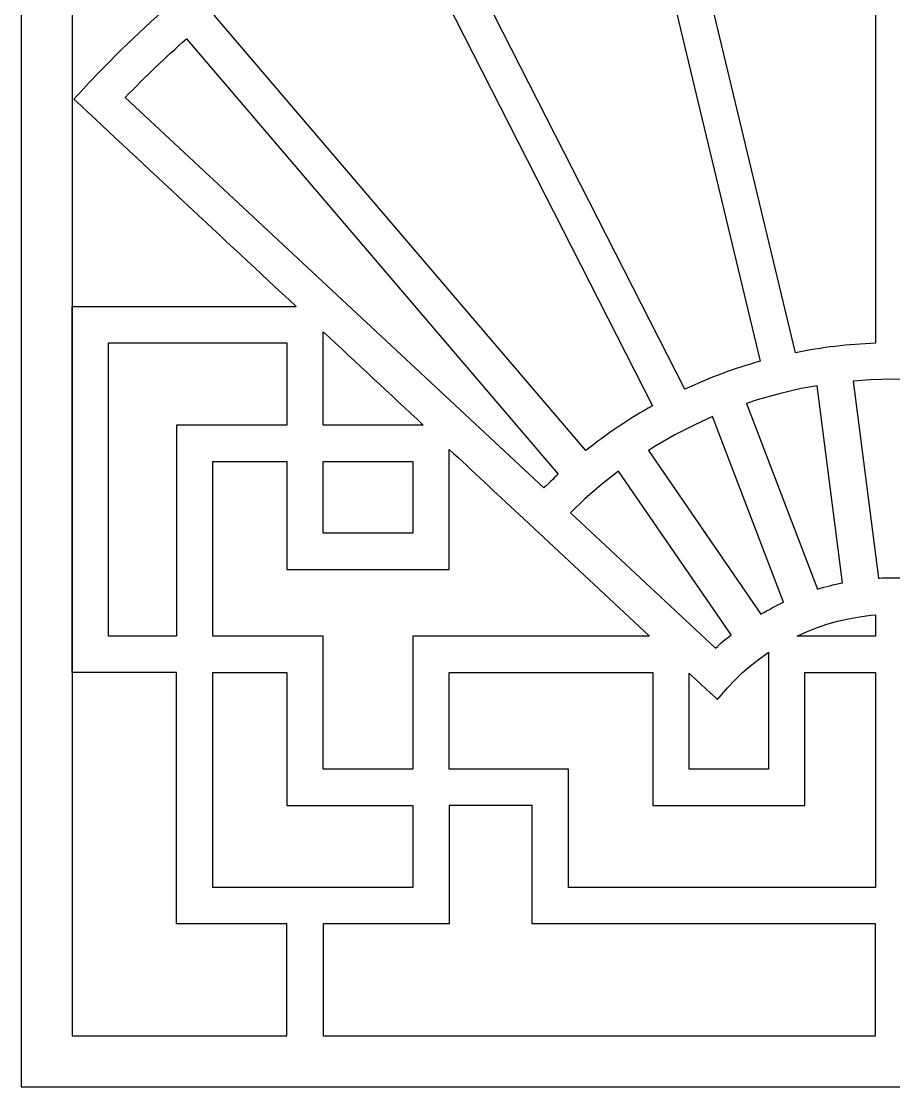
# Model space of a CAD drawing. Header units: centimetres. Extents: x -22.08 to -14.76, y -9 to -1.68.
# Drawn here: x -22.079 to -18.418, y -9 to -4.531 of the extents above; entities that cross this region are included whole.
import ezdxf

# ---------------------------------------------------------------- set-up
doc = ezdxf.new("R2010")
doc.units = ezdxf.units.CM
doc.header["$MEASUREMENT"] = 0
doc.layers.add('layer 1', color=7, linetype='Continuous')

msp = doc.modelspace()

# ---------------------------------------------------------------- linework, layer by layer
at = {"layer": 'layer 1', "color": 250}
for points, knots in [([(-22.07872, -1.67779), (-22.07872, -1.67779), (-14.7563, -1.67779), (-14.7563, -1.67779), (-14.7563, -1.67779), (-14.7563, -1.67779), (-14.7563, -9.00021), (-14.7563, -9.00021), (-14.7563, -9.00021), (-14.7563, -9.00021), (-22.07872, -9.00021), (-22.07872, -9.00021), (-22.07872, -9.00021), (-22.07872, -9.00021), (-22.07872, -1.67779), (-22.07872, -1.67779)], [0, 0, 0, 0, 0.2, 0.2, 0.2, 0.2, 0.4, 0.4, 0.4, 0.4, 0.6, 0.6, 0.6, 0.6, 1, 1, 1, 1]), ([(-18.49379, -5.88131), (-18.49379, -5.88131), (-18.49379, -3.47717), (-18.49379, -3.47717), (-18.49379, -3.47717), (-18.80097, -3.48234), (-19.10079, -3.51862), (-19.39022, -3.58306), (-19.39022, -3.58306), (-19.39022, -3.58306), (-18.82896, -5.92088), (-18.82896, -5.92088), (-18.82896, -5.92088), (-18.72003, -5.89889), (-18.60806, -5.88546), (-18.49379, -5.88131)], [0, 0, 0, 0, 0.2, 0.2, 0.2, 0.2, 0.4, 0.4, 0.4, 0.4, 0.6, 0.6, 0.6, 0.6, 1, 1, 1, 1]), ([(-18.97728, -5.95656), (-18.97728, -5.95656), (-19.53852, -3.61882), (-19.53852, -3.61882), (-19.53852, -3.61882), (-19.83329, -3.69517), (-20.11646, -3.80088), (-20.38469, -3.93261), (-20.38469, -3.93261), (-20.38469, -3.93261), (-19.29367, -6.07385), (-19.29367, -6.07385), (-19.29367, -6.07385), (-19.19234, -6.02655), (-19.0866, -5.98719), (-18.97728, -5.95656)], [0, 0, 0, 0, 0.2, 0.2, 0.2, 0.2, 0.4, 0.4, 0.4, 0.4, 0.6, 0.6, 0.6, 0.6, 1, 1, 1, 1]), ([(-21.2695, -4.50473), (-21.2695, -4.50473), (-19.70947, -6.33129), (-19.70947, -6.33129), (-19.70947, -6.33129), (-19.62158, -6.26146), (-19.52795, -6.19857), (-19.42943, -6.14344), (-19.42943, -6.14344), (-19.42943, -6.14344), (-20.52045, -4.00219), (-20.52045, -4.00219), (-20.52045, -4.00219), (-20.78722, -4.14468), (-21.03806, -4.31334), (-21.2695, -4.50473)], [0, 0, 0, 0, 0.2, 0.2, 0.2, 0.2, 0.4, 0.4, 0.4, 0.4, 0.6, 0.6, 0.6, 0.6, 1, 1, 1, 1]), ([(-21.86515, -5.72692), (-21.86515, -5.72692), (-21.86515, -4.37766), (-21.86515, -4.37766), (-21.86515, -4.37766), (-21.69508, -4.37766), (-21.52502, -4.37766), (-21.35496, -4.37766), (-21.35496, -4.37766), (-21.49496, -4.49266), (-21.62818, -4.61563), (-21.75384, -4.74596), (-21.75384, -4.74596), (-21.78913, -4.78256), (-21.82389, -4.81969), (-21.85798, -4.85743), (-21.85798, -4.85743), (-21.54718, -5.14726), (-21.23637, -5.43709), (-20.92556, -5.72692), (-20.92556, -5.72692), (-21.23876, -5.72692), (-21.55196, -5.72692), (-21.86515, -5.72692)], [0, 0, 0, 0, 0.1428571, 0.1428571, 0.1428571, 0.1428571, 0.2857143, 0.2857143, 0.2857143, 0.2857143, 0.4285714, 0.4285714, 0.4285714, 0.4285714, 0.5714286, 0.5714286, 0.5714286, 0.5714286, 0.7142857, 0.7142857, 0.7142857, 0.7142857, 1, 1, 1, 1]), ([(-19.88557, -6.48814), (-19.88188, -6.48466), (-19.83668, -6.44089), (-19.82537, -6.43048), (-19.82537, -6.43048), (-19.82537, -6.43048), (-21.38539, -4.60394), (-21.38539, -4.60394), (-21.38539, -4.60394), (-21.47422, -4.68256), (-21.55997, -4.7646), (-21.64234, -4.84993), (-21.64234, -4.84993), (-21.64234, -4.84993), (-21.64234, -4.84993), (-21.64234, -4.84993), (-21.64234, -4.84993), (-21.64234, -4.84993), (-21.64234, -4.84993), (-21.64234, -4.84993), (-21.64234, -4.84993), (-21.64234, -4.84993), (-19.88557, -6.48814), (-19.88557, -6.48814)], [0, 0, 0, 0, 0.1428571, 0.1428571, 0.1428571, 0.1428571, 0.2857143, 0.2857143, 0.2857143, 0.2857143, 0.4285714, 0.4285714, 0.4285714, 0.4285714, 0.5714286, 0.5714286, 0.5714286, 0.5714286, 0.7142857, 0.7142857, 0.7142857, 0.7142857, 1, 1, 1, 1]), ([(-21.86515, -5.72692), (-21.86515, -5.72692), (-21.86515, -7.26206), (-21.86515, -7.26206), (-21.86515, -7.26206), (-21.86515, -7.26206), (-21.86515, -5.72692), (-21.86515, -5.72692)], [0, 0, 0, 0, 0.3333333, 0.3333333, 0.3333333, 0.3333333, 1, 1, 1, 1]), ([(-20.81144, -5.83335), (-20.81144, -5.83335), (-20.81144, -6.2248), (-20.81144, -6.2248), (-20.81144, -6.2248), (-20.67151, -6.2248), (-20.53158, -6.2248), (-20.39165, -6.2248), (-20.39165, -6.2248), (-20.53158, -6.09432), (-20.67151, -5.96384), (-20.81144, -5.83335)], [0, 0, 0, 0, 0.25, 0.25, 0.25, 0.25, 0.5, 0.5, 0.5, 0.5, 1, 1, 1, 1]), ([(-21.4275, -6.2248), (-21.4275, -6.2248), (-20.96399, -6.2248), (-20.96399, -6.2248), (-20.96399, -6.2248), (-20.96399, -6.2248), (-20.96399, -5.87947), (-20.96399, -5.87947), (-20.96399, -5.87947), (-20.96399, -5.87947), (-21.7126, -5.87947), (-21.7126, -5.87947), (-21.7126, -5.87947), (-21.7126, -5.87947), (-21.7126, -7.10951), (-21.7126, -7.10951), (-21.7126, -7.10951), (-21.7126, -7.10951), (-21.4275, -7.10951), (-21.4275, -7.10951), (-21.4275, -7.10951), (-21.4275, -7.10951), (-21.4275, -6.2248), (-21.4275, -6.2248)], [0, 0, 0, 0, 0.1428571, 0.1428571, 0.1428571, 0.1428571, 0.2857143, 0.2857143, 0.2857143, 0.2857143, 0.4285714, 0.4285714, 0.4285714, 0.4285714, 0.5714286, 0.5714286, 0.5714286, 0.5714286, 0.7142857, 0.7142857, 0.7142857, 0.7142857, 1, 1, 1, 1]), ([(-18.37407, -6.86582), (-18.38851, -6.86524), (-18.40299, -6.86494), (-18.41751, -6.86494), (-18.41751, -6.86494), (-18.43897, -6.86494), (-18.46034, -6.86558), (-18.48161, -6.86683), (-18.48161, -6.86683), (-18.48161, -6.86683), (-18.58806, -6.04046), (-18.58806, -6.04046), (-18.58806, -6.04046), (-18.58806, -6.04046), (-18.51659, -6.035), (-18.51659, -6.035), (-18.51659, -6.035), (-18.51659, -6.035), (-18.41751, -6.03248), (-18.41751, -6.03248), (-18.41751, -6.03248), (-18.41751, -6.03248), (-18.31843, -6.035), (-18.31843, -6.035), (-18.31843, -6.035), (-18.31843, -6.035), (-18.28323, -6.03769), (-18.28323, -6.03769), (-18.28323, -6.03769), (-18.28323, -6.03769), (-18.37407, -6.86582), (-18.37407, -6.86582)], [0, 0, 0, 0, 0.1111111, 0.1111111, 0.1111111, 0.1111111, 0.2222222, 0.2222222, 0.2222222, 0.2222222, 0.3333333, 0.3333333, 0.3333333, 0.3333333, 0.4444444, 0.4444444, 0.4444444, 0.4444444, 0.5555556, 0.5555556, 0.5555556, 0.5555556, 0.6666667, 0.6666667, 0.6666667, 0.6666667, 0.7777778, 0.7777778, 0.7777778, 0.7777778, 1, 1, 1, 1]), ([(-18.6329, -6.88643), (-18.66814, -6.89353), (-18.70291, -6.90236), (-18.73711, -6.91284), (-18.73711, -6.91284), (-18.73711, -6.91284), (-19.03489, -6.13468), (-19.03489, -6.13468), (-19.03489, -6.13468), (-19.03489, -6.13468), (-18.98988, -6.1194), (-18.98988, -6.1194), (-18.98988, -6.1194), (-18.98988, -6.1194), (-18.89852, -6.09335), (-18.89852, -6.09335), (-18.89852, -6.09335), (-18.89852, -6.09335), (-18.80541, -6.07177), (-18.80541, -6.07177), (-18.80541, -6.07177), (-18.80541, -6.07177), (-18.73937, -6.05992), (-18.73937, -6.05992), (-18.73937, -6.05992), (-18.73937, -6.05992), (-18.6329, -6.88643), (-18.6329, -6.88643)], [0, 0, 0, 0, 0.125, 0.125, 0.125, 0.125, 0.25, 0.25, 0.25, 0.25, 0.375, 0.375, 0.375, 0.375, 0.5, 0.5, 0.5, 0.5, 0.625, 0.625, 0.625, 0.625, 0.75, 0.75, 0.75, 0.75, 1, 1, 1, 1]), ([(-18.87949, -6.96761), (-18.91193, -6.98276), (-18.94362, -6.9995), (-18.97446, -7.01776), (-18.97446, -7.01776), (-18.97446, -7.01776), (-19.44658, -6.33185), (-19.44658, -6.33185), (-19.44658, -6.33185), (-19.44658, -6.33185), (-19.41615, -6.31231), (-19.41615, -6.31231), (-19.41615, -6.31231), (-19.41615, -6.31231), (-19.33536, -6.26576), (-19.33536, -6.26576), (-19.33536, -6.26576), (-19.33536, -6.26576), (-19.25222, -6.22308), (-19.25222, -6.22308), (-19.25222, -6.22308), (-19.25222, -6.22308), (-19.17738, -6.18916), (-19.17738, -6.18916), (-19.17738, -6.18916), (-19.17738, -6.18916), (-18.87949, -6.96761), (-18.87949, -6.96761)], [0, 0, 0, 0, 0.125, 0.125, 0.125, 0.125, 0.25, 0.25, 0.25, 0.25, 0.375, 0.375, 0.375, 0.375, 0.5, 0.5, 0.5, 0.5, 0.625, 0.625, 0.625, 0.625, 0.75, 0.75, 0.75, 0.75, 1, 1, 1, 1]), ([(-20.28251, -6.32658), (-20.28251, -6.32658), (-20.28251, -6.83033), (-20.28251, -6.83033), (-20.28251, -6.83033), (-20.50967, -6.83033), (-20.73683, -6.83033), (-20.96399, -6.83033), (-20.96399, -6.83033), (-20.96399, -6.83033), (-20.96399, -6.37735), (-20.96399, -6.37735), (-20.96399, -6.37735), (-20.96399, -6.37735), (-21.27495, -6.37735), (-21.27495, -6.37735), (-21.27495, -6.37735), (-21.27495, -6.37735), (-21.27495, -7.10951), (-21.27495, -7.10951), (-21.27495, -7.10951), (-21.12045, -7.10951), (-20.96594, -7.10951), (-20.81144, -7.10951), (-20.81144, -7.10951), (-20.81144, -7.10951), (-20.81144, -7.66771), (-20.81144, -7.66771), (-20.81144, -7.66771), (-20.81144, -7.66771), (-20.43506, -7.66771), (-20.43506, -7.66771), (-20.43506, -7.66771), (-20.43506, -7.66771), (-20.43506, -7.10951), (-20.43506, -7.10951), (-20.43506, -7.10951), (-20.10435, -7.10951), (-19.77363, -7.10951), (-19.44292, -7.10951), (-19.44292, -7.10951), (-19.44292, -7.10951), (-19.9274, -6.65772), (-19.9274, -6.65772), (-19.9274, -6.65772), (-19.9274, -6.65772), (-19.98968, -6.59965), (-19.98968, -6.59965), (-19.98968, -6.59965), (-20.08729, -6.50862), (-20.1849, -6.4176), (-20.28251, -6.32658)], [0, 0, 0, 0, 0.0714286, 0.0714286, 0.0714286, 0.0714286, 0.1428571, 0.1428571, 0.1428571, 0.1428571, 0.2142857, 0.2142857, 0.2142857, 0.2142857, 0.2857143, 0.2857143, 0.2857143, 0.2857143, 0.3571429, 0.3571429, 0.3571429, 0.3571429, 0.4285714, 0.4285714, 0.4285714, 0.4285714, 0.5, 0.5, 0.5, 0.5, 0.5714286, 0.5714286, 0.5714286, 0.5714286, 0.6428571, 0.6428571, 0.6428571, 0.6428571, 0.7142857, 0.7142857, 0.7142857, 0.7142857, 0.7857143, 0.7857143, 0.7857143, 0.7857143, 0.8571429, 0.8571429, 0.8571429, 0.8571429, 1, 1, 1, 1]), ([(-20.43506, -6.67778), (-20.43506, -6.67778), (-20.43506, -6.37735), (-20.43506, -6.37735), (-20.43506, -6.37735), (-20.43506, -6.37735), (-20.81144, -6.37735), (-20.81144, -6.37735), (-20.81144, -6.37735), (-20.81144, -6.37735), (-20.81144, -6.67778), (-20.81144, -6.67778), (-20.81144, -6.67778), (-20.81144, -6.67778), (-20.43506, -6.67778), (-20.43506, -6.67778)], [0, 0, 0, 0, 0.2, 0.2, 0.2, 0.2, 0.4, 0.4, 0.4, 0.4, 0.6, 0.6, 0.6, 0.6, 1, 1, 1, 1]), ([(-19.10002, -7.1044), (-19.12227, -7.12214), (-19.14389, -7.14077), (-19.1648, -7.16027), (-19.1648, -7.16027), (-19.1648, -7.16027), (-19.77378, -6.59239), (-19.77378, -6.59239), (-19.77378, -6.59239), (-19.77378, -6.59239), (-19.71321, -6.53463), (-19.71321, -6.53463), (-19.71321, -6.53463), (-19.71321, -6.53463), (-19.64311, -6.47387), (-19.64311, -6.47387), (-19.64311, -6.47387), (-19.64311, -6.47387), (-19.57234, -6.41821), (-19.57234, -6.41821), (-19.57234, -6.41821), (-19.57234, -6.41821), (-19.10002, -7.1044), (-19.10002, -7.1044)], [0, 0, 0, 0, 0.1428571, 0.1428571, 0.1428571, 0.1428571, 0.2857143, 0.2857143, 0.2857143, 0.2857143, 0.4285714, 0.4285714, 0.4285714, 0.4285714, 0.5714286, 0.5714286, 0.5714286, 0.5714286, 0.7142857, 0.7142857, 0.7142857, 0.7142857, 1, 1, 1, 1]), ([(-18.82305, -7.10951), (-18.7133, -7.10951), (-18.60355, -7.10951), (-18.49379, -7.10951), (-18.49379, -7.10951), (-18.49379, -7.10951), (-18.49379, -7.02089), (-18.49379, -7.02089), (-18.49379, -7.02089), (-18.49379, -7.02089), (-18.51386, -7.02243), (-18.51386, -7.02243), (-18.51386, -7.02243), (-18.51386, -7.02243), (-18.56097, -7.02845), (-18.56097, -7.02845), (-18.56097, -7.02845), (-18.56097, -7.02845), (-18.60731, -7.03676), (-18.60731, -7.03676), (-18.60731, -7.03676), (-18.60731, -7.03676), (-18.65283, -7.04731), (-18.65283, -7.04731), (-18.65283, -7.04731), (-18.65283, -7.04731), (-18.6975, -7.06004), (-18.6975, -7.06004), (-18.6975, -7.06004), (-18.6975, -7.06004), (-18.74125, -7.0749), (-18.74125, -7.0749), (-18.74125, -7.0749), (-18.74125, -7.0749), (-18.78404, -7.09182), (-18.78404, -7.09182), (-18.78404, -7.09182), (-18.78404, -7.09182), (-18.82305, -7.10951), (-18.82305, -7.10951)], [0, 0, 0, 0, 0.0909091, 0.0909091, 0.0909091, 0.0909091, 0.1818182, 0.1818182, 0.1818182, 0.1818182, 0.2727273, 0.2727273, 0.2727273, 0.2727273, 0.3636364, 0.3636364, 0.3636364, 0.3636364, 0.4545455, 0.4545455, 0.4545455, 0.4545455, 0.5454545, 0.5454545, 0.5454545, 0.5454545, 0.6363636, 0.6363636, 0.6363636, 0.6363636, 0.7272727, 0.7272727, 0.7272727, 0.7272727, 0.8181818, 0.8181818, 0.8181818, 0.8181818, 1, 1, 1, 1]), ([(-19.27538, -7.26574), (-19.27538, -7.26574), (-19.27538, -7.66771), (-19.27538, -7.66771), (-19.27538, -7.66771), (-19.27538, -7.66771), (-18.94248, -7.66771), (-18.94248, -7.66771), (-18.94248, -7.66771), (-18.94248, -7.66771), (-18.94248, -7.17783), (-18.94248, -7.17783), (-18.94248, -7.17783), (-18.94248, -7.17783), (-18.94434, -7.17902), (-18.94434, -7.17902), (-18.94434, -7.17902), (-18.94434, -7.17902), (-18.9814, -7.20541), (-18.9814, -7.20541), (-18.9814, -7.20541), (-18.9814, -7.20541), (-19.01713, -7.23351), (-19.01713, -7.23351), (-19.01713, -7.23351), (-19.01713, -7.23351), (-19.05146, -7.26327), (-19.05146, -7.26327), (-19.05146, -7.26327), (-19.05146, -7.26327), (-19.08433, -7.29461), (-19.08433, -7.29461), (-19.08433, -7.29461), (-19.08433, -7.29461), (-19.11567, -7.32748), (-19.11567, -7.32748), (-19.11567, -7.32748), (-19.11567, -7.32748), (-19.15682, -7.3763), (-19.15682, -7.3763), (-19.15682, -7.3763), (-19.15682, -7.3763), (-19.18387, -7.35108), (-19.18387, -7.35108), (-19.18387, -7.35108), (-19.18387, -7.35108), (-19.18457, -7.35042), (-19.18457, -7.35042), (-19.18457, -7.35042), (-19.18457, -7.35042), (-19.26892, -7.27176), (-19.26892, -7.27176), (-19.26892, -7.27176), (-19.26892, -7.27176), (-19.27538, -7.26574), (-19.27538, -7.26574)], [0, 0, 0, 0, 0.0666667, 0.0666667, 0.0666667, 0.0666667, 0.1333333, 0.1333333, 0.1333333, 0.1333333, 0.2, 0.2, 0.2, 0.2, 0.2666667, 0.2666667, 0.2666667, 0.2666667, 0.3333333, 0.3333333, 0.3333333, 0.3333333, 0.4, 0.4, 0.4, 0.4, 0.4666667, 0.4666667, 0.4666667, 0.4666667, 0.5333333, 0.5333333, 0.5333333, 0.5333333, 0.6, 0.6, 0.6, 0.6, 0.6666667, 0.6666667, 0.6666667, 0.6666667, 0.7333333, 0.7333333, 0.7333333, 0.7333333, 0.8, 0.8, 0.8, 0.8, 0.8666667, 0.8666667, 0.8666667, 0.8666667, 1, 1, 1, 1]), ([(-20.96399, -8.78664), (-20.96399, -8.78664), (-21.86515, -8.78664), (-21.86515, -8.78664), (-21.86515, -8.78664), (-21.86515, -8.78664), (-21.86515, -7.26206), (-21.86515, -7.26206), (-21.86515, -7.26206), (-21.71927, -7.26206), (-21.57339, -7.26206), (-21.4275, -7.26206), (-21.4275, -7.26206), (-21.4275, -7.26206), (-21.4275, -8.31744), (-21.4275, -8.31744), (-21.4275, -8.31744), (-21.273, -8.31744), (-21.11849, -8.31744), (-20.96399, -8.31744), (-20.96399, -8.31744), (-20.96399, -8.31744), (-20.96399, -8.78664), (-20.96399, -8.78664)], [0, 0, 0, 0, 0.1428571, 0.1428571, 0.1428571, 0.1428571, 0.2857143, 0.2857143, 0.2857143, 0.2857143, 0.4285714, 0.4285714, 0.4285714, 0.4285714, 0.5714286, 0.5714286, 0.5714286, 0.5714286, 0.7142857, 0.7142857, 0.7142857, 0.7142857, 1, 1, 1, 1]), ([(-20.96399, -7.82026), (-20.96399, -7.82026), (-20.96399, -7.26206), (-20.96399, -7.26206), (-20.96399, -7.26206), (-20.96399, -7.26206), (-21.27495, -7.26206), (-21.27495, -7.26206), (-21.27495, -7.26206), (-21.27495, -7.26206), (-21.27495, -8.16489), (-21.27495, -8.16489), (-21.27495, -8.16489), (-21.27495, -8.16489), (-20.43506, -8.16489), (-20.43506, -8.16489), (-20.43506, -8.16489), (-20.43506, -8.16489), (-20.43506, -7.82026), (-20.43506, -7.82026), (-20.43506, -7.82026), (-20.61137, -7.82026), (-20.78768, -7.82026), (-20.96399, -7.82026)], [0, 0, 0, 0, 0.1428571, 0.1428571, 0.1428571, 0.1428571, 0.2857143, 0.2857143, 0.2857143, 0.2857143, 0.4285714, 0.4285714, 0.4285714, 0.4285714, 0.5714286, 0.5714286, 0.5714286, 0.5714286, 0.7142857, 0.7142857, 0.7142857, 0.7142857, 1, 1, 1, 1]), ([(-18.49379, -8.16489), (-18.49379, -8.16489), (-18.49379, -7.26206), (-18.49379, -7.26206), (-18.49379, -7.26206), (-18.5925, -7.26206), (-18.69122, -7.26206), (-18.78993, -7.26206), (-18.78993, -7.26206), (-18.78993, -7.26206), (-18.78993, -7.82026), (-18.78993, -7.82026), (-18.78993, -7.82026), (-19.0026, -7.82026), (-19.21527, -7.82026), (-19.42793, -7.82026), (-19.42793, -7.82026), (-19.42793, -7.82026), (-19.42793, -7.26206), (-19.42793, -7.26206), (-19.42793, -7.26206), (-19.42793, -7.26206), (-20.28251, -7.26206), (-20.28251, -7.26206), (-20.28251, -7.26206), (-20.28251, -7.26206), (-20.28251, -7.66771), (-20.28251, -7.66771), (-20.28251, -7.66771), (-20.1158, -7.66771), (-19.94909, -7.66771), (-19.78237, -7.66771), (-19.78237, -7.66771), (-19.78237, -7.66771), (-19.78237, -8.16489), (-19.78237, -8.16489), (-19.78237, -8.16489), (-19.35284, -8.16489), (-18.92332, -8.16489), (-18.49379, -8.16489)], [0, 0, 0, 0, 0.0909091, 0.0909091, 0.0909091, 0.0909091, 0.1818182, 0.1818182, 0.1818182, 0.1818182, 0.2727273, 0.2727273, 0.2727273, 0.2727273, 0.3636364, 0.3636364, 0.3636364, 0.3636364, 0.4545455, 0.4545455, 0.4545455, 0.4545455, 0.5454545, 0.5454545, 0.5454545, 0.5454545, 0.6363636, 0.6363636, 0.6363636, 0.6363636, 0.7272727, 0.7272727, 0.7272727, 0.7272727, 0.8181818, 0.8181818, 0.8181818, 0.8181818, 1, 1, 1, 1]), ([(-18.49379, -8.78664), (-18.49379, -8.78664), (-20.81144, -8.78664), (-20.81144, -8.78664), (-20.81144, -8.78664), (-20.81144, -8.78664), (-20.81144, -8.31744), (-20.81144, -8.31744), (-20.81144, -8.31744), (-20.63513, -8.31744), (-20.45882, -8.31744), (-20.28251, -8.31744), (-20.28251, -8.31744), (-20.28251, -8.31744), (-20.28251, -7.82026), (-20.28251, -7.82026), (-20.28251, -7.82026), (-20.28251, -7.82026), (-19.93492, -7.82026), (-19.93492, -7.82026), (-19.93492, -7.82026), (-19.93492, -7.82026), (-19.93492, -8.31744), (-19.93492, -8.31744), (-19.93492, -8.31744), (-19.45455, -8.31744), (-18.97417, -8.31744), (-18.49379, -8.31744), (-18.49379, -8.31744), (-18.49379, -8.31744), (-18.49379, -8.78664), (-18.49379, -8.78664)], [0, 0, 0, 0, 0.1111111, 0.1111111, 0.1111111, 0.1111111, 0.2222222, 0.2222222, 0.2222222, 0.2222222, 0.3333333, 0.3333333, 0.3333333, 0.3333333, 0.4444444, 0.4444444, 0.4444444, 0.4444444, 0.5555556, 0.5555556, 0.5555556, 0.5555556, 0.6666667, 0.6666667, 0.6666667, 0.6666667, 0.7777778, 0.7777778, 0.7777778, 0.7777778, 1, 1, 1, 1])]:
    msp.add_open_spline(points, degree=3, knots=knots, dxfattribs=at)
at = {"layer": 'layer 1', "color": 250, "lineweight": 9}
for points, knots in [([(-22.07872, -1.67779), (-22.07872, -1.67779), (-14.7563, -1.67779), (-14.7563, -1.67779), (-14.7563, -1.67779), (-14.7563, -1.67779), (-14.7563, -9.00021), (-14.7563, -9.00021), (-14.7563, -9.00021), (-14.7563, -9.00021), (-22.07872, -9.00021), (-22.07872, -9.00021), (-22.07872, -9.00021), (-22.07872, -9.00021), (-22.07872, -1.67779), (-22.07872, -1.67779)], [0, 0, 0, 0, 0.2, 0.2, 0.2, 0.2, 0.4, 0.4, 0.4, 0.4, 0.6, 0.6, 0.6, 0.6, 1, 1, 1, 1]), ([(-18.49379, -5.88131), (-18.49379, -5.88131), (-18.49379, -3.47717), (-18.49379, -3.47717), (-18.49379, -3.47717), (-18.80097, -3.48234), (-19.10079, -3.51862), (-19.39022, -3.58306), (-19.39022, -3.58306), (-19.39022, -3.58306), (-18.82896, -5.92088), (-18.82896, -5.92088), (-18.82896, -5.92088), (-18.72003, -5.89889), (-18.60806, -5.88546), (-18.49379, -5.88131)], [0, 0, 0, 0, 0.2, 0.2, 0.2, 0.2, 0.4, 0.4, 0.4, 0.4, 0.6, 0.6, 0.6, 0.6, 1, 1, 1, 1]), ([(-18.97728, -5.95656), (-18.97728, -5.95656), (-19.53852, -3.61882), (-19.53852, -3.61882), (-19.53852, -3.61882), (-19.83329, -3.69517), (-20.11646, -3.80088), (-20.38469, -3.93261), (-20.38469, -3.93261), (-20.38469, -3.93261), (-19.29367, -6.07385), (-19.29367, -6.07385), (-19.29367, -6.07385), (-19.19234, -6.02655), (-19.0866, -5.98719), (-18.97728, -5.95656)], [0, 0, 0, 0, 0.2, 0.2, 0.2, 0.2, 0.4, 0.4, 0.4, 0.4, 0.6, 0.6, 0.6, 0.6, 1, 1, 1, 1]), ([(-21.2695, -4.50473), (-21.2695, -4.50473), (-19.70947, -6.33129), (-19.70947, -6.33129), (-19.70947, -6.33129), (-19.62158, -6.26146), (-19.52795, -6.19857), (-19.42943, -6.14344), (-19.42943, -6.14344), (-19.42943, -6.14344), (-20.52045, -4.00219), (-20.52045, -4.00219), (-20.52045, -4.00219), (-20.78722, -4.14468), (-21.03806, -4.31334), (-21.2695, -4.50473)], [0, 0, 0, 0, 0.2, 0.2, 0.2, 0.2, 0.4, 0.4, 0.4, 0.4, 0.6, 0.6, 0.6, 0.6, 1, 1, 1, 1]), ([(-21.86515, -5.72692), (-21.86515, -5.72692), (-21.86515, -4.37766), (-21.86515, -4.37766), (-21.86515, -4.37766), (-21.69508, -4.37766), (-21.52502, -4.37766), (-21.35496, -4.37766), (-21.35496, -4.37766), (-21.49496, -4.49266), (-21.62818, -4.61563), (-21.75384, -4.74596), (-21.75384, -4.74596), (-21.78913, -4.78256), (-21.82389, -4.81969), (-21.85798, -4.85743), (-21.85798, -4.85743), (-21.54718, -5.14726), (-21.23637, -5.43709), (-20.92556, -5.72692), (-20.92556, -5.72692), (-21.23876, -5.72692), (-21.55196, -5.72692), (-21.86515, -5.72692)], [0, 0, 0, 0, 0.1428571, 0.1428571, 0.1428571, 0.1428571, 0.2857143, 0.2857143, 0.2857143, 0.2857143, 0.4285714, 0.4285714, 0.4285714, 0.4285714, 0.5714286, 0.5714286, 0.5714286, 0.5714286, 0.7142857, 0.7142857, 0.7142857, 0.7142857, 1, 1, 1, 1]), ([(-19.88557, -6.48814), (-19.88188, -6.48466), (-19.83668, -6.44089), (-19.82537, -6.43048), (-19.82537, -6.43048), (-19.82537, -6.43048), (-21.38539, -4.60394), (-21.38539, -4.60394), (-21.38539, -4.60394), (-21.47422, -4.68256), (-21.55997, -4.7646), (-21.64234, -4.84993), (-21.64234, -4.84993), (-21.64234, -4.84993), (-21.64234, -4.84993), (-21.64234, -4.84993), (-21.64234, -4.84993), (-21.64234, -4.84993), (-21.64234, -4.84993), (-21.64234, -4.84993), (-21.64234, -4.84993), (-21.64234, -4.84993), (-19.88557, -6.48814), (-19.88557, -6.48814)], [0, 0, 0, 0, 0.1428571, 0.1428571, 0.1428571, 0.1428571, 0.2857143, 0.2857143, 0.2857143, 0.2857143, 0.4285714, 0.4285714, 0.4285714, 0.4285714, 0.5714286, 0.5714286, 0.5714286, 0.5714286, 0.7142857, 0.7142857, 0.7142857, 0.7142857, 1, 1, 1, 1]), ([(-20.81144, -5.83335), (-20.81144, -5.83335), (-20.81144, -6.2248), (-20.81144, -6.2248), (-20.81144, -6.2248), (-20.67151, -6.2248), (-20.53158, -6.2248), (-20.39165, -6.2248), (-20.39165, -6.2248), (-20.53158, -6.09432), (-20.67151, -5.96384), (-20.81144, -5.83335)], [0, 0, 0, 0, 0.25, 0.25, 0.25, 0.25, 0.5, 0.5, 0.5, 0.5, 1, 1, 1, 1]), ([(-21.4275, -6.2248), (-21.4275, -6.2248), (-20.96399, -6.2248), (-20.96399, -6.2248), (-20.96399, -6.2248), (-20.96399, -6.2248), (-20.96399, -5.87947), (-20.96399, -5.87947), (-20.96399, -5.87947), (-20.96399, -5.87947), (-21.7126, -5.87947), (-21.7126, -5.87947), (-21.7126, -5.87947), (-21.7126, -5.87947), (-21.7126, -7.10951), (-21.7126, -7.10951), (-21.7126, -7.10951), (-21.7126, -7.10951), (-21.4275, -7.10951), (-21.4275, -7.10951), (-21.4275, -7.10951), (-21.4275, -7.10951), (-21.4275, -6.2248), (-21.4275, -6.2248)], [0, 0, 0, 0, 0.1428571, 0.1428571, 0.1428571, 0.1428571, 0.2857143, 0.2857143, 0.2857143, 0.2857143, 0.4285714, 0.4285714, 0.4285714, 0.4285714, 0.5714286, 0.5714286, 0.5714286, 0.5714286, 0.7142857, 0.7142857, 0.7142857, 0.7142857, 1, 1, 1, 1]), ([(-18.37407, -6.86582), (-18.38851, -6.86524), (-18.40299, -6.86494), (-18.41751, -6.86494), (-18.41751, -6.86494), (-18.43897, -6.86494), (-18.46034, -6.86558), (-18.48161, -6.86683), (-18.48161, -6.86683), (-18.48161, -6.86683), (-18.58806, -6.04046), (-18.58806, -6.04046), (-18.58806, -6.04046), (-18.58806, -6.04046), (-18.51659, -6.035), (-18.51659, -6.035), (-18.51659, -6.035), (-18.51659, -6.035), (-18.41751, -6.03248), (-18.41751, -6.03248), (-18.41751, -6.03248), (-18.41751, -6.03248), (-18.31843, -6.035), (-18.31843, -6.035), (-18.31843, -6.035), (-18.31843, -6.035), (-18.28323, -6.03769), (-18.28323, -6.03769), (-18.28323, -6.03769), (-18.28323, -6.03769), (-18.37407, -6.86582), (-18.37407, -6.86582)], [0, 0, 0, 0, 0.1111111, 0.1111111, 0.1111111, 0.1111111, 0.2222222, 0.2222222, 0.2222222, 0.2222222, 0.3333333, 0.3333333, 0.3333333, 0.3333333, 0.4444444, 0.4444444, 0.4444444, 0.4444444, 0.5555556, 0.5555556, 0.5555556, 0.5555556, 0.6666667, 0.6666667, 0.6666667, 0.6666667, 0.7777778, 0.7777778, 0.7777778, 0.7777778, 1, 1, 1, 1]), ([(-18.6329, -6.88643), (-18.66814, -6.89353), (-18.70291, -6.90236), (-18.73711, -6.91284), (-18.73711, -6.91284), (-18.73711, -6.91284), (-19.03489, -6.13468), (-19.03489, -6.13468), (-19.03489, -6.13468), (-19.03489, -6.13468), (-18.98988, -6.1194), (-18.98988, -6.1194), (-18.98988, -6.1194), (-18.98988, -6.1194), (-18.89852, -6.09335), (-18.89852, -6.09335), (-18.89852, -6.09335), (-18.89852, -6.09335), (-18.80541, -6.07177), (-18.80541, -6.07177), (-18.80541, -6.07177), (-18.80541, -6.07177), (-18.73937, -6.05992), (-18.73937, -6.05992), (-18.73937, -6.05992), (-18.73937, -6.05992), (-18.6329, -6.88643), (-18.6329, -6.88643)], [0, 0, 0, 0, 0.125, 0.125, 0.125, 0.125, 0.25, 0.25, 0.25, 0.25, 0.375, 0.375, 0.375, 0.375, 0.5, 0.5, 0.5, 0.5, 0.625, 0.625, 0.625, 0.625, 0.75, 0.75, 0.75, 0.75, 1, 1, 1, 1]), ([(-18.87949, -6.96761), (-18.91193, -6.98276), (-18.94362, -6.9995), (-18.97446, -7.01776), (-18.97446, -7.01776), (-18.97446, -7.01776), (-19.44658, -6.33185), (-19.44658, -6.33185), (-19.44658, -6.33185), (-19.44658, -6.33185), (-19.41615, -6.31231), (-19.41615, -6.31231), (-19.41615, -6.31231), (-19.41615, -6.31231), (-19.33536, -6.26576), (-19.33536, -6.26576), (-19.33536, -6.26576), (-19.33536, -6.26576), (-19.25222, -6.22308), (-19.25222, -6.22308), (-19.25222, -6.22308), (-19.25222, -6.22308), (-19.17738, -6.18916), (-19.17738, -6.18916), (-19.17738, -6.18916), (-19.17738, -6.18916), (-18.87949, -6.96761), (-18.87949, -6.96761)], [0, 0, 0, 0, 0.125, 0.125, 0.125, 0.125, 0.25, 0.25, 0.25, 0.25, 0.375, 0.375, 0.375, 0.375, 0.5, 0.5, 0.5, 0.5, 0.625, 0.625, 0.625, 0.625, 0.75, 0.75, 0.75, 0.75, 1, 1, 1, 1]), ([(-20.28251, -6.32658), (-20.28251, -6.32658), (-20.28251, -6.83033), (-20.28251, -6.83033), (-20.28251, -6.83033), (-20.50967, -6.83033), (-20.73683, -6.83033), (-20.96399, -6.83033), (-20.96399, -6.83033), (-20.96399, -6.83033), (-20.96399, -6.37735), (-20.96399, -6.37735), (-20.96399, -6.37735), (-20.96399, -6.37735), (-21.27495, -6.37735), (-21.27495, -6.37735), (-21.27495, -6.37735), (-21.27495, -6.37735), (-21.27495, -7.10951), (-21.27495, -7.10951), (-21.27495, -7.10951), (-21.12045, -7.10951), (-20.96594, -7.10951), (-20.81144, -7.10951), (-20.81144, -7.10951), (-20.81144, -7.10951), (-20.81144, -7.66771), (-20.81144, -7.66771), (-20.81144, -7.66771), (-20.81144, -7.66771), (-20.43506, -7.66771), (-20.43506, -7.66771), (-20.43506, -7.66771), (-20.43506, -7.66771), (-20.43506, -7.10951), (-20.43506, -7.10951), (-20.43506, -7.10951), (-20.10435, -7.10951), (-19.77363, -7.10951), (-19.44292, -7.10951), (-19.44292, -7.10951), (-19.44292, -7.10951), (-19.9274, -6.65772), (-19.9274, -6.65772), (-19.9274, -6.65772), (-19.9274, -6.65772), (-19.98968, -6.59965), (-19.98968, -6.59965), (-19.98968, -6.59965), (-20.08729, -6.50862), (-20.1849, -6.4176), (-20.28251, -6.32658)], [0, 0, 0, 0, 0.0714286, 0.0714286, 0.0714286, 0.0714286, 0.1428571, 0.1428571, 0.1428571, 0.1428571, 0.2142857, 0.2142857, 0.2142857, 0.2142857, 0.2857143, 0.2857143, 0.2857143, 0.2857143, 0.3571429, 0.3571429, 0.3571429, 0.3571429, 0.4285714, 0.4285714, 0.4285714, 0.4285714, 0.5, 0.5, 0.5, 0.5, 0.5714286, 0.5714286, 0.5714286, 0.5714286, 0.6428571, 0.6428571, 0.6428571, 0.6428571, 0.7142857, 0.7142857, 0.7142857, 0.7142857, 0.7857143, 0.7857143, 0.7857143, 0.7857143, 0.8571429, 0.8571429, 0.8571429, 0.8571429, 1, 1, 1, 1]), ([(-20.43506, -6.67778), (-20.43506, -6.67778), (-20.43506, -6.37735), (-20.43506, -6.37735), (-20.43506, -6.37735), (-20.43506, -6.37735), (-20.81144, -6.37735), (-20.81144, -6.37735), (-20.81144, -6.37735), (-20.81144, -6.37735), (-20.81144, -6.67778), (-20.81144, -6.67778), (-20.81144, -6.67778), (-20.81144, -6.67778), (-20.43506, -6.67778), (-20.43506, -6.67778)], [0, 0, 0, 0, 0.2, 0.2, 0.2, 0.2, 0.4, 0.4, 0.4, 0.4, 0.6, 0.6, 0.6, 0.6, 1, 1, 1, 1]), ([(-19.10002, -7.1044), (-19.12227, -7.12214), (-19.14389, -7.14077), (-19.1648, -7.16027), (-19.1648, -7.16027), (-19.1648, -7.16027), (-19.77378, -6.59239), (-19.77378, -6.59239), (-19.77378, -6.59239), (-19.77378, -6.59239), (-19.71321, -6.53463), (-19.71321, -6.53463), (-19.71321, -6.53463), (-19.71321, -6.53463), (-19.64311, -6.47387), (-19.64311, -6.47387), (-19.64311, -6.47387), (-19.64311, -6.47387), (-19.57234, -6.41821), (-19.57234, -6.41821), (-19.57234, -6.41821), (-19.57234, -6.41821), (-19.10002, -7.1044), (-19.10002, -7.1044)], [0, 0, 0, 0, 0.1428571, 0.1428571, 0.1428571, 0.1428571, 0.2857143, 0.2857143, 0.2857143, 0.2857143, 0.4285714, 0.4285714, 0.4285714, 0.4285714, 0.5714286, 0.5714286, 0.5714286, 0.5714286, 0.7142857, 0.7142857, 0.7142857, 0.7142857, 1, 1, 1, 1]), ([(-18.82305, -7.10951), (-18.7133, -7.10951), (-18.60355, -7.10951), (-18.49379, -7.10951), (-18.49379, -7.10951), (-18.49379, -7.10951), (-18.49379, -7.02089), (-18.49379, -7.02089), (-18.49379, -7.02089), (-18.49379, -7.02089), (-18.51386, -7.02243), (-18.51386, -7.02243), (-18.51386, -7.02243), (-18.51386, -7.02243), (-18.56097, -7.02845), (-18.56097, -7.02845), (-18.56097, -7.02845), (-18.56097, -7.02845), (-18.60731, -7.03676), (-18.60731, -7.03676), (-18.60731, -7.03676), (-18.60731, -7.03676), (-18.65283, -7.04731), (-18.65283, -7.04731), (-18.65283, -7.04731), (-18.65283, -7.04731), (-18.6975, -7.06004), (-18.6975, -7.06004), (-18.6975, -7.06004), (-18.6975, -7.06004), (-18.74125, -7.0749), (-18.74125, -7.0749), (-18.74125, -7.0749), (-18.74125, -7.0749), (-18.78404, -7.09182), (-18.78404, -7.09182), (-18.78404, -7.09182), (-18.78404, -7.09182), (-18.82305, -7.10951), (-18.82305, -7.10951)], [0, 0, 0, 0, 0.0909091, 0.0909091, 0.0909091, 0.0909091, 0.1818182, 0.1818182, 0.1818182, 0.1818182, 0.2727273, 0.2727273, 0.2727273, 0.2727273, 0.3636364, 0.3636364, 0.3636364, 0.3636364, 0.4545455, 0.4545455, 0.4545455, 0.4545455, 0.5454545, 0.5454545, 0.5454545, 0.5454545, 0.6363636, 0.6363636, 0.6363636, 0.6363636, 0.7272727, 0.7272727, 0.7272727, 0.7272727, 0.8181818, 0.8181818, 0.8181818, 0.8181818, 1, 1, 1, 1]), ([(-19.27538, -7.26574), (-19.27538, -7.26574), (-19.27538, -7.66771), (-19.27538, -7.66771), (-19.27538, -7.66771), (-19.27538, -7.66771), (-18.94248, -7.66771), (-18.94248, -7.66771), (-18.94248, -7.66771), (-18.94248, -7.66771), (-18.94248, -7.17783), (-18.94248, -7.17783), (-18.94248, -7.17783), (-18.94248, -7.17783), (-18.94434, -7.17902), (-18.94434, -7.17902), (-18.94434, -7.17902), (-18.94434, -7.17902), (-18.9814, -7.20541), (-18.9814, -7.20541), (-18.9814, -7.20541), (-18.9814, -7.20541), (-19.01713, -7.23351), (-19.01713, -7.23351), (-19.01713, -7.23351), (-19.01713, -7.23351), (-19.05146, -7.26327), (-19.05146, -7.26327), (-19.05146, -7.26327), (-19.05146, -7.26327), (-19.08433, -7.29461), (-19.08433, -7.29461), (-19.08433, -7.29461), (-19.08433, -7.29461), (-19.11567, -7.32748), (-19.11567, -7.32748), (-19.11567, -7.32748), (-19.11567, -7.32748), (-19.15682, -7.3763), (-19.15682, -7.3763), (-19.15682, -7.3763), (-19.15682, -7.3763), (-19.18387, -7.35108), (-19.18387, -7.35108), (-19.18387, -7.35108), (-19.18387, -7.35108), (-19.18457, -7.35042), (-19.18457, -7.35042), (-19.18457, -7.35042), (-19.18457, -7.35042), (-19.26892, -7.27176), (-19.26892, -7.27176), (-19.26892, -7.27176), (-19.26892, -7.27176), (-19.27538, -7.26574), (-19.27538, -7.26574)], [0, 0, 0, 0, 0.0666667, 0.0666667, 0.0666667, 0.0666667, 0.1333333, 0.1333333, 0.1333333, 0.1333333, 0.2, 0.2, 0.2, 0.2, 0.2666667, 0.2666667, 0.2666667, 0.2666667, 0.3333333, 0.3333333, 0.3333333, 0.3333333, 0.4, 0.4, 0.4, 0.4, 0.4666667, 0.4666667, 0.4666667, 0.4666667, 0.5333333, 0.5333333, 0.5333333, 0.5333333, 0.6, 0.6, 0.6, 0.6, 0.6666667, 0.6666667, 0.6666667, 0.6666667, 0.7333333, 0.7333333, 0.7333333, 0.7333333, 0.8, 0.8, 0.8, 0.8, 0.8666667, 0.8666667, 0.8666667, 0.8666667, 1, 1, 1, 1]), ([(-20.96399, -8.78664), (-20.96399, -8.78664), (-21.86515, -8.78664), (-21.86515, -8.78664), (-21.86515, -8.78664), (-21.86515, -8.78664), (-21.86515, -7.26206), (-21.86515, -7.26206), (-21.86515, -7.26206), (-21.71927, -7.26206), (-21.57339, -7.26206), (-21.4275, -7.26206), (-21.4275, -7.26206), (-21.4275, -7.26206), (-21.4275, -8.31744), (-21.4275, -8.31744), (-21.4275, -8.31744), (-21.273, -8.31744), (-21.11849, -8.31744), (-20.96399, -8.31744), (-20.96399, -8.31744), (-20.96399, -8.31744), (-20.96399, -8.78664), (-20.96399, -8.78664)], [0, 0, 0, 0, 0.1428571, 0.1428571, 0.1428571, 0.1428571, 0.2857143, 0.2857143, 0.2857143, 0.2857143, 0.4285714, 0.4285714, 0.4285714, 0.4285714, 0.5714286, 0.5714286, 0.5714286, 0.5714286, 0.7142857, 0.7142857, 0.7142857, 0.7142857, 1, 1, 1, 1]), ([(-20.96399, -7.82026), (-20.96399, -7.82026), (-20.96399, -7.26206), (-20.96399, -7.26206), (-20.96399, -7.26206), (-20.96399, -7.26206), (-21.27495, -7.26206), (-21.27495, -7.26206), (-21.27495, -7.26206), (-21.27495, -7.26206), (-21.27495, -8.16489), (-21.27495, -8.16489), (-21.27495, -8.16489), (-21.27495, -8.16489), (-20.43506, -8.16489), (-20.43506, -8.16489), (-20.43506, -8.16489), (-20.43506, -8.16489), (-20.43506, -7.82026), (-20.43506, -7.82026), (-20.43506, -7.82026), (-20.61137, -7.82026), (-20.78768, -7.82026), (-20.96399, -7.82026)], [0, 0, 0, 0, 0.1428571, 0.1428571, 0.1428571, 0.1428571, 0.2857143, 0.2857143, 0.2857143, 0.2857143, 0.4285714, 0.4285714, 0.4285714, 0.4285714, 0.5714286, 0.5714286, 0.5714286, 0.5714286, 0.7142857, 0.7142857, 0.7142857, 0.7142857, 1, 1, 1, 1]), ([(-18.49379, -8.16489), (-18.49379, -8.16489), (-18.49379, -7.26206), (-18.49379, -7.26206), (-18.49379, -7.26206), (-18.5925, -7.26206), (-18.69122, -7.26206), (-18.78993, -7.26206), (-18.78993, -7.26206), (-18.78993, -7.26206), (-18.78993, -7.82026), (-18.78993, -7.82026), (-18.78993, -7.82026), (-19.0026, -7.82026), (-19.21527, -7.82026), (-19.42793, -7.82026), (-19.42793, -7.82026), (-19.42793, -7.82026), (-19.42793, -7.26206), (-19.42793, -7.26206), (-19.42793, -7.26206), (-19.42793, -7.26206), (-20.28251, -7.26206), (-20.28251, -7.26206), (-20.28251, -7.26206), (-20.28251, -7.26206), (-20.28251, -7.66771), (-20.28251, -7.66771), (-20.28251, -7.66771), (-20.1158, -7.66771), (-19.94909, -7.66771), (-19.78237, -7.66771), (-19.78237, -7.66771), (-19.78237, -7.66771), (-19.78237, -8.16489), (-19.78237, -8.16489), (-19.78237, -8.16489), (-19.35284, -8.16489), (-18.92332, -8.16489), (-18.49379, -8.16489)], [0, 0, 0, 0, 0.0909091, 0.0909091, 0.0909091, 0.0909091, 0.1818182, 0.1818182, 0.1818182, 0.1818182, 0.2727273, 0.2727273, 0.2727273, 0.2727273, 0.3636364, 0.3636364, 0.3636364, 0.3636364, 0.4545455, 0.4545455, 0.4545455, 0.4545455, 0.5454545, 0.5454545, 0.5454545, 0.5454545, 0.6363636, 0.6363636, 0.6363636, 0.6363636, 0.7272727, 0.7272727, 0.7272727, 0.7272727, 0.8181818, 0.8181818, 0.8181818, 0.8181818, 1, 1, 1, 1]), ([(-18.49379, -8.78664), (-18.49379, -8.78664), (-20.81144, -8.78664), (-20.81144, -8.78664), (-20.81144, -8.78664), (-20.81144, -8.78664), (-20.81144, -8.31744), (-20.81144, -8.31744), (-20.81144, -8.31744), (-20.63513, -8.31744), (-20.45882, -8.31744), (-20.28251, -8.31744), (-20.28251, -8.31744), (-20.28251, -8.31744), (-20.28251, -7.82026), (-20.28251, -7.82026), (-20.28251, -7.82026), (-20.28251, -7.82026), (-19.93492, -7.82026), (-19.93492, -7.82026), (-19.93492, -7.82026), (-19.93492, -7.82026), (-19.93492, -8.31744), (-19.93492, -8.31744), (-19.93492, -8.31744), (-19.45455, -8.31744), (-18.97417, -8.31744), (-18.49379, -8.31744), (-18.49379, -8.31744), (-18.49379, -8.31744), (-18.49379, -8.78664), (-18.49379, -8.78664)], [0, 0, 0, 0, 0.1111111, 0.1111111, 0.1111111, 0.1111111, 0.2222222, 0.2222222, 0.2222222, 0.2222222, 0.3333333, 0.3333333, 0.3333333, 0.3333333, 0.4444444, 0.4444444, 0.4444444, 0.4444444, 0.5555556, 0.5555556, 0.5555556, 0.5555556, 0.6666667, 0.6666667, 0.6666667, 0.6666667, 0.7777778, 0.7777778, 0.7777778, 0.7777778, 1, 1, 1, 1])]:
    msp.add_open_spline(points, degree=3, knots=knots, dxfattribs=at)
msp.add_open_spline([(-21.86515, -5.72692), (-21.86515, -5.72692), (-21.86515, -7.26206), (-21.86515, -7.26206)], degree=3, dxfattribs=at)

doc.saveas('drawing.dxf')
